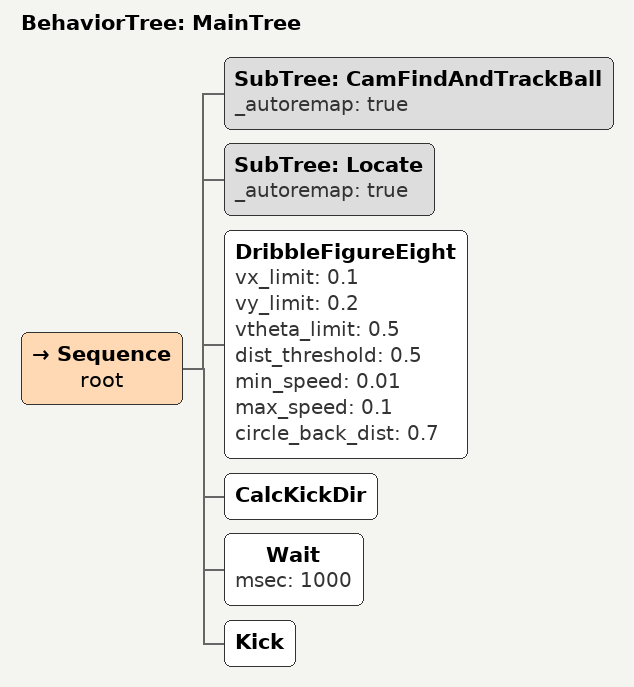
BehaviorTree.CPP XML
<root BTCPP_format="4">
    <include path="./subtrees/cam_find_and_track_ball.xml" />
    <include path="./subtrees/locate.xml" />

    <BehaviorTree ID="MainTree">
        <Sequence name="root">
            <SubTree ID="CamFindAndTrackBall" _autoremap="true" />
            <SubTree ID="Locate" _autoremap="true" />

            <DribbleFigureEight
                vx_limit="0.1"
                vy_limit="0.2"
                vtheta_limit="0.5"
                dist_threshold="0.5"
                min_speed="0.01"
                max_speed="0.1"
                circle_back_dist="0.7"
            />

            <CalcKickDir />
            <Wait msec="1000" />
            <Kick />
        </Sequence>
    </BehaviorTree>
</root>
